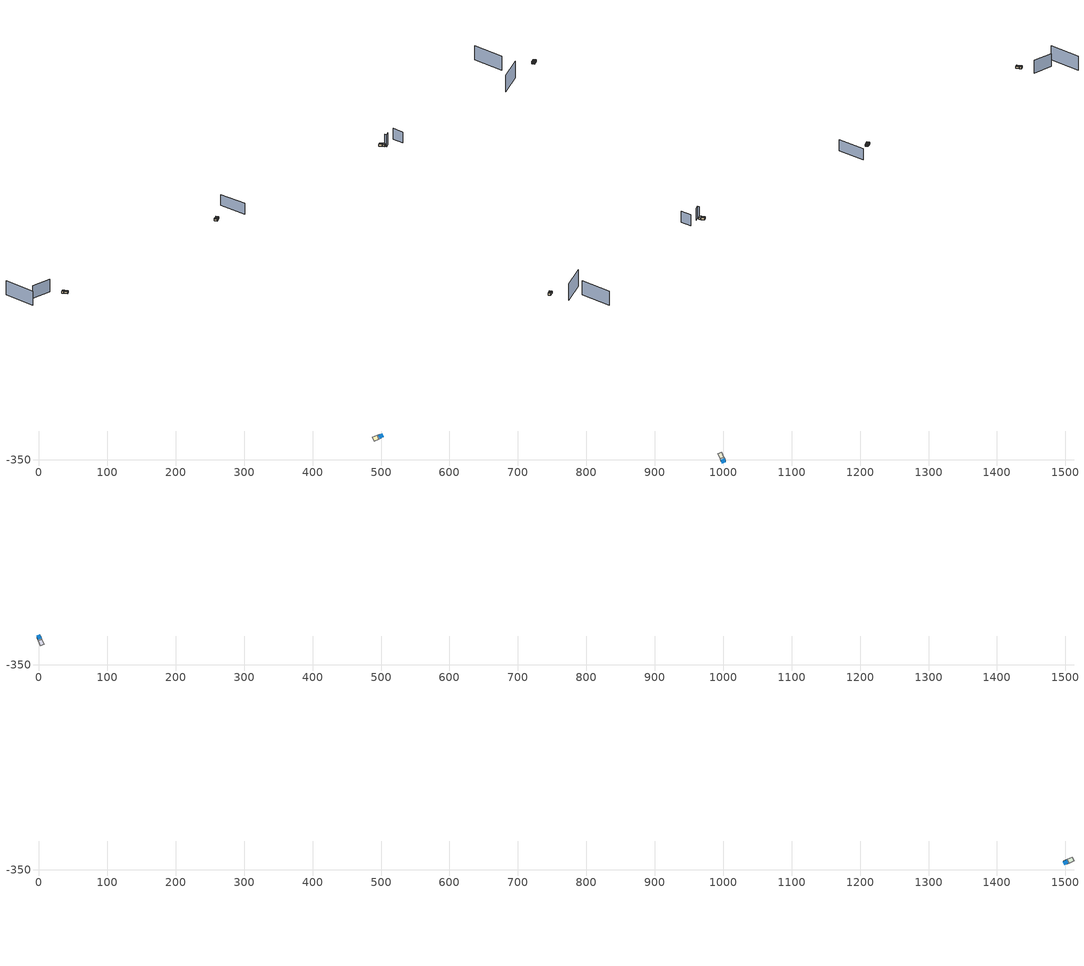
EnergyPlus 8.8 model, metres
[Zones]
1Perim
 floor adiabatic (115mmSandLimeBrick): 501.1,-318 496.98,-319.79 494.59,-314.29 498.71,-312.5 z0
 wall outside (U0-4): 501.1,-318 498.71,-312.5 z0:4.27
 wall to 1Core (115mmSandLimeBrick): 494.59,-314.29 496.98,-319.79 z0:4.27
 wall adiabatic (115mmSandLimeBrick): 498.71,-312.5 494.59,-314.29 / 496.98,-319.79 501.1,-318 z0:4.27
 window (Double): 501.06,-317.91 498.75,-312.59 z0.85:1.73
 ceiling adiabatic (115mmSandLimeBrick): 501.1,-318 498.71,-312.5 495.62,-313.84 498.01,-319.35 z4.27
 roof outside (U0-3): 498.01,-319.35 495.62,-313.84 494.59,-314.29 496.98,-319.79 z4.27
1Core
 floor adiabatic (115mmSandLimeBrick): 496.98,-319.79 489.87,-322.88 487.48,-317.38 494.59,-314.29 z0
 wall adiabatic (115mmSandLimeBrick): 494.59,-314.29 487.48,-317.38 489.87,-322.88 496.98,-319.79 z0:4.27
 ceiling adiabatic (115mmSandLimeBrick): 496.98,-319.79 494.59,-314.29 489.26,-316.61 491.65,-322.11 z4.27
 roof outside (U0-3): 491.65,-322.11 489.26,-316.61 487.48,-317.38 489.87,-322.88 z4.27
2Perim
 floor adiabatic (115mmSandLimeBrick): 997.21,-352.78 995.42,-348.66 1000.92,-346.27 1002.71,-350.39 z0
 wall outside (U0-4): 997.21,-352.78 1002.71,-350.39 z0:4.27
 wall to 2Core (115mmSandLimeBrick): 1000.92,-346.27 995.42,-348.66 z0:4.27
 wall adiabatic (115mmSandLimeBrick): 1002.71,-350.39 1000.92,-346.27 / 995.42,-348.66 997.21,-352.78 z0:4.27
 window (Double): 997.3,-352.74 1002.62,-350.43 z0.85:1.73
 ceiling adiabatic (115mmSandLimeBrick): 997.21,-352.78 1002.71,-350.39 1001.37,-347.3 995.87,-349.69 z4.27
 roof outside (U0-3): 995.87,-349.69 1001.37,-347.3 1000.92,-346.27 995.42,-348.66 z4.27
2Core
 floor adiabatic (115mmSandLimeBrick): 995.42,-348.66 992.33,-341.54 997.83,-339.15 1000.92,-346.27 z0
 wall adiabatic (115mmSandLimeBrick): 1000.92,-346.27 997.83,-339.15 992.33,-341.54 995.42,-348.66 z0:4.27
 ceiling adiabatic (115mmSandLimeBrick): 995.42,-348.66 1000.92,-346.27 998.61,-340.93 993.1,-343.32 z4.27
 roof outside (U0-3): 993.1,-343.32 998.61,-340.93 997.83,-339.15 992.33,-341.54 z4.27
0Perim
 floor adiabatic (115mmSandLimeBrick): 2.79,-308.61 4.58,-312.73 -0.92,-315.12 -2.71,-311 z4.27
 wall outside (U0-4): 2.79,-308.61 -2.71,-311 z4.27:8.54
 wall to 0Core (115mmSandLimeBrick): -0.92,-315.12 4.58,-312.73 z4.27:8.54
 wall adiabatic (115mmSandLimeBrick): -2.71,-311 -0.92,-315.12 / 4.58,-312.73 2.79,-308.61 z4.27:8.54
 window (Double): 2.7,-308.65 -2.62,-310.96 z5.12:6
 ceiling adiabatic (115mmSandLimeBrick): 2.79,-308.61 -2.71,-311 -1.37,-314.09 4.13,-311.7 z8.54
 roof outside (U0-3): 4.13,-311.7 -1.37,-314.09 -0.92,-315.12 4.58,-312.73 z8.54
0Core
 floor adiabatic (115mmSandLimeBrick): 4.58,-312.73 7.67,-319.85 2.17,-322.24 -0.92,-315.12 z4.27
 wall adiabatic (115mmSandLimeBrick): -0.92,-315.12 2.17,-322.24 7.67,-319.85 4.58,-312.73 z4.27:8.54
 ceiling adiabatic (115mmSandLimeBrick): 4.58,-312.73 -0.92,-315.12 1.39,-320.46 6.9,-318.07 z8.54
 roof outside (U0-3): 6.9,-318.07 1.39,-320.46 2.17,-322.24 7.67,-319.85 z8.54
3Perim
 floor adiabatic (115mmSandLimeBrick): 1498.9,-336.48 1503.02,-334.69 1505.41,-340.2 1501.29,-341.98 z8.54
 wall outside (U0-4): 1498.9,-336.48 1501.29,-341.98 z8.54:12.81
 wall to 3Core (115mmSandLimeBrick): 1505.41,-340.2 1503.02,-334.69 z8.54:12.81
 wall adiabatic (115mmSandLimeBrick): 1501.29,-341.98 1505.41,-340.2 / 1503.02,-334.69 1498.9,-336.48 z8.54:12.81
 window (Double): 1498.94,-336.57 1501.25,-341.89 z9.39:10.28
 ceiling adiabatic (115mmSandLimeBrick): 1498.9,-336.48 1501.29,-341.98 1504.38,-340.64 1501.99,-335.14 z12.81
 roof outside (U0-3): 1501.99,-335.14 1504.38,-340.64 1505.41,-340.2 1503.02,-334.69 z12.81
3Core
 floor adiabatic (115mmSandLimeBrick): 1503.02,-334.69 1510.13,-331.6 1512.52,-337.11 1505.41,-340.2 z8.54
 wall adiabatic (115mmSandLimeBrick): 1505.41,-340.2 1512.52,-337.11 1510.13,-331.6 1503.02,-334.69 z8.54:12.81
 ceiling adiabatic (115mmSandLimeBrick): 1503.02,-334.69 1505.41,-340.2 1510.74,-337.88 1508.36,-332.38 z12.81
 roof outside (U0-3): 1508.36,-332.38 1510.74,-337.88 1512.52,-337.11 1510.13,-331.6 z12.81
shading: -50.8,-276.31 -2.8,-282.03 z0:27.27; -78.78,-297.15 -67.05,-221.7 / 1452.64,-297.15 1464.37,-221.7 z0:29.83; 558.57,-279.48 551,-344.36 / 1038.43,-342.94 1035.11,-369.88 z0:23.27; 1009.95,-351.38 1000.29,-355.57 / 1000.29,-355.57 999.91,-351.71 z0:25.55; 1395.67,-351.11 1466.15,-321.36 z-13.82:21.18
[Site:GroundTemperature:BuildingSurface]
14, 14, 14, 14, 14, 14, 14, 14, 14, 14, 14, 14
[Site:GroundReflectance]
0.2, 0.2, 0.2, 0.2, 0.2, 0.2, 0.2, 0.2, 0.2, 0.2, 0.2, 0.2
[Site:GroundReflectance:SnowModifier]
1, 1
[Building]
Building: North Axis {deg}=0; Terrain=Suburbs; Loads Convergence Tolerance Value=.04; Temperature Convergence Tolerance Value {deltaC}=.4; Solar Distribution=MinimalShadowing; Maximum Number of Warmup Days=25
[Construction]
115mmSandLimeBrick: Plaster_0.005_115mmSandLimeBrick, Sand-Lime Brick_0.08_115mmSandLimeBrick, Plaster_0.08_115mmSandLimeBrick
U0-4: XPS Board_0.06_U0-4, General Concrete_0.2_U0-4
U0-3: XPS Board_0.12_U0-3, General Concrete_0.2_U0-3
Double: Generic Clear Glass 6mm_0.006_Double, ARGON_0.0013_Double, Generic Clear Glass 6mm_0.006_Double
[Material] Roughness=Rough; Thermal Absorptance=0.9
Name | Thickness {m} | Conductivity {W/m-K} | Density {kg/m3} | Specific Heat {J/kg-K} | Solar Absorptance | Visible Absorptance
Plaster_0.005_115mmSandLimeBrick | 0.005 | 1 | 2000 | 1130 | 0.6 | 0.6
Sand-Lime Brick_0.08_115mmSandLimeBrick | 0.08 | 0.56 | 1200 | 1000 | 0.6 | 0.6
Plaster_0.08_115mmSandLimeBrick | 0.08 | 1 | 2000 | 1130 | 0.6 | 0.6
XPS Board_0.06_U0-4 | 0.06 | 0.034 | 35 | 1400 | 0.6 | 0.6
General Concrete_0.2_U0-4; General Concrete_0.2_U0-3 | 0.2 | 2 | 2400 | 950 | 0.7 | 0.7
XPS Board_0.12_U0-3 | 0.12 | 0.034 | 35 | 1400 | 0.6 | 0.6
[WindowMaterial:Glazing]
Generic Clear Glass 6mm_0.006_Double: Optical Data Type=SpectralAverage; Window Glass Spectral Data Set=SpectralAverage; Thickness {m}=0.006; Solar Transmittance at Normal Incidence=0.68; Front Side Solar Reflectance at Normal Incidence=0.09; Back Side Solar Reflectance at Normal Incidence=0.1; Visible Transmittance at Normal Incidence=0.81; Front Side Visible Reflectance at Normal Incidence=0.11; Back Side Visible Reflectance at Normal Incidence=0.12; Infrared Transmittance at Normal Incidence=0; Front Side Infrared Hemispherical Emissivity=0.2; Back Side Infrared Hemispherical Emissivity=0.2; Conductivity {W/m-K}=0.9; Dirt Correction Factor for Solar and Visible Transmittance=1
[WindowMaterial:Gas]
ARGON_0.0013_Double: Gas Type=ARGON; Thickness {m}=0.0013
[EnergyManagementSystem:Sensor]
Name | Output:Variable or Output:Meter Index Key | Output:Variable or Output:Meter
OutdoorTemp | Environment | Site Outdoor Air Drybulb Temperature
OutdoorRelHumid | Environment | Site Outdoor Air Relative Humidity
USRNATVENT_0Perim; USRNATVENT_1Perim; USRNATVENT_2Perim; USRNATVENT_3Perim | AllOff | Schedule Value
[Zone] Type=1; Multiplier=1; Zone Inside Convection Algorithm=TARP; Zone Outside Convection Algorithm=DOE-2
Name | Volume {m3} | Floor Area {m2}
0Perim; 1Perim; 2Perim; 3Perim | 115.07 | 26.9409
0Core; 1Core; 2Core; 3Core | 198.862 | 46.5589
[People] Number of People Schedule=60HrWk; Number of People Calculation Method=People/Area; People per Zone Floor Area {person/m2}=0.05; Fraction Radiant=0.3; Sensible Heat Fraction=AUTOCALCULATE; Carbon Dioxide Generation Rate {m3/s-W}=3.82e-08; Enable ASHRAE 55 Comfort Warnings=No; Mean Radiant Temperature Calculation Type=ZoneAveraged; Clothing Insulation Calculation Method=DynamicClothingModelASHRAE55; Thermal Comfort Model 1 Type=AdaptiveASH55
Name | Zone or ZoneList | Activity Level Schedule | Work Efficiency Schedule | Air Velocity Schedule
People 0Perim | 0Perim | 0PerimPeopleActivity | 0PerimWorkEfficiency | 0PerimAirVelocity
People 0Core | 0Core | 0CorePeopleActivity | 0CoreWorkEfficiency | 0CoreAirVelocity
People 1Perim | 1Perim | 1PerimPeopleActivity | 1PerimWorkEfficiency | 1PerimAirVelocity
People 1Core | 1Core | 1CorePeopleActivity | 1CoreWorkEfficiency | 1CoreAirVelocity
People 2Perim | 2Perim | 2PerimPeopleActivity | 2PerimWorkEfficiency | 2PerimAirVelocity
People 2Core | 2Core | 2CorePeopleActivity | 2CoreWorkEfficiency | 2CoreAirVelocity
People 3Perim | 3Perim | 3PerimPeopleActivity | 3PerimWorkEfficiency | 3PerimAirVelocity
People 3Core | 3Core | 3CorePeopleActivity | 3CoreWorkEfficiency | 3CoreAirVelocity
[ElectricEquipment] Schedule=60HrWk; Design Level Calculation Method=Watts/Area; Watts per Zone Floor Area {W/m2}=25; Fraction Latent=0; Fraction Radiant=.2; Fraction Lost=0
Name | Zone or ZoneList
0Perim Equipment 1 | 0Perim
0Core Equipment 1 | 0Core
1Perim Equipment 1 | 1Perim
1Core Equipment 1 | 1Core
2Perim Equipment 1 | 2Perim
2Core Equipment 1 | 2Core
3Perim Equipment 1 | 3Perim
3Core Equipment 1 | 3Core
[Lights] Schedule=60HrWk; Design Level Calculation Method=Watts/Area; Watts per Zone Floor Area {W/m2}=15; Return Air Fraction=0; Fraction Radiant=.42; Fraction Visible=.18; Fraction Replaceable=1
Name | Zone or ZoneList
0Perim General lighting | 0Perim
0Core General lighting | 0Core
1Perim General lighting | 1Perim
1Core General lighting | 1Core
2Perim General lighting | 2Perim
2Core General lighting | 2Core
3Perim General lighting | 3Perim
3Core General lighting | 3Core
[ZoneControl:Thermostat]
Name | Zone or ZoneList | Control Type Schedule | Control 1
0Perim Thermostat | 0Perim | 0PerimZoneControlTypeSched | Dual Setpoint - Zone 0Perim
0Core Thermostat | 0Core | 0CoreZoneControlTypeSched | Dual Setpoint - Zone 0Core
1Perim Thermostat | 1Perim | 1PerimZoneControlTypeSched | Dual Setpoint - Zone 1Perim
1Core Thermostat | 1Core | 1CoreZoneControlTypeSched | Dual Setpoint - Zone 1Core
2Perim Thermostat | 2Perim | 2PerimZoneControlTypeSched | Dual Setpoint - Zone 2Perim
2Core Thermostat | 2Core | 2CoreZoneControlTypeSched | Dual Setpoint - Zone 2Core
3Perim Thermostat | 3Perim | 3PerimZoneControlTypeSched | Dual Setpoint - Zone 3Perim
3Core Thermostat | 3Core | 3CoreZoneControlTypeSched | Dual Setpoint - Zone 3Core
[ThermostatSetpoint:DualSetpoint]
Name | Heating Setpoint Temperature Schedule | Cooling Setpoint Temperature Schedule
Dual Setpoint - Zone 0Perim | 0PerimHeating_SP_Sch | 0PerimCooling_SP_Sch
Dual Setpoint - Zone 0Core | 0CoreHeating_SP_Sch | 0CoreCooling_SP_Sch
Dual Setpoint - Zone 1Perim | 1PerimHeating_SP_Sch | 1PerimCooling_SP_Sch
Dual Setpoint - Zone 1Core | 1CoreHeating_SP_Sch | 1CoreCooling_SP_Sch
Dual Setpoint - Zone 2Perim | 2PerimHeating_SP_Sch | 2PerimCooling_SP_Sch
Dual Setpoint - Zone 2Core | 2CoreHeating_SP_Sch | 2CoreCooling_SP_Sch
Dual Setpoint - Zone 3Perim | 3PerimHeating_SP_Sch | 3PerimCooling_SP_Sch
Dual Setpoint - Zone 3Core | 3CoreHeating_SP_Sch | 3CoreCooling_SP_Sch
[Zone equipment]
0Perim: 0Perim Ideal Loads Air
0Core: 0Core Ideal Loads Air
1Perim: 1Perim Ideal Loads Air
1Core: 1Core Ideal Loads Air
2Perim: 2Perim Ideal Loads Air
2Core: 2Core Ideal Loads Air
3Perim: 3Perim Ideal Loads Air
3Core: 3Core Ideal Loads Air
[ZoneHVAC:IdealLoadsAirSystem] Maximum Heating Supply Air Temperature {C}=30; Minimum Cooling Supply Air Temperature {C}=18; Maximum Heating Supply Air Humidity Ratio {kgWater/kgDryAir}=0.01; Minimum Cooling Supply Air Humidity Ratio {kgWater/kgDryAir}=0.008; Heating Limit=NoLimit; Maximum Heating Air Flow Rate {m3/s}=100; Cooling Limit=NoLimit; Maximum Cooling Air Flow Rate {m3/s}=100; Heating Availability Schedule=AllOn; Cooling Availability Schedule=AllOn; Dehumidification Control Type=None; Humidification Control Type=None; Demand Controlled Ventilation Type=OccupancySchedule; Outdoor Air Economizer Type=DifferentialEnthalpy; Heat Recovery Type=Enthalpy; Sensible Heat Recovery Effectiveness=0.7; Latent Heat Recovery Effectiveness=0.65
Name | Design Specification Outdoor Air Object
0Perim Ideal Loads Air | 0PerimMinFreshAir
0Core Ideal Loads Air | 0CoreMinFreshAir
1Perim Ideal Loads Air | 1PerimMinFreshAir
1Core Ideal Loads Air | 1CoreMinFreshAir
2Perim Ideal Loads Air | 2PerimMinFreshAir
2Core Ideal Loads Air | 2CoreMinFreshAir
3Perim Ideal Loads Air | 3PerimMinFreshAir
3Core Ideal Loads Air | 3CoreMinFreshAir
[DesignSpecification:OutdoorAir] Outdoor Air Method=Sum; Outdoor Air Flow per Person {m3/s-person}=0.0005; Outdoor Air Flow per Zone Floor Area {m3/s-m2}=0.0005; Outdoor Air Schedule=30HrWk
0PerimMinFreshAir; 0CoreMinFreshAir; 1PerimMinFreshAir; 1CoreMinFreshAir; 2PerimMinFreshAir; 2CoreMinFreshAir; 3PerimMinFreshAir; 3CoreMinFreshAir
[ZoneVentilation:DesignFlowRate] Schedule=AllOn; Design Flow Rate Calculation Method=AirChanges/Hour; Air Changes per Hour {1/hr}=0; Ventilation Type=NATURAL; Fan Pressure Rise {Pa}=0; Fan Total Efficiency=1; Constant Term Coefficient=1; Temperature Term Coefficient=0; Velocity Term Coefficient=0; Velocity Squared Term Coefficient=0; Minimum Indoor Temperature {C}=18; Delta Temperature {deltaC}=1; Maximum Wind Speed {m/s}=40
Name | Zone or ZoneList
0Perim ScheduledVent | 0Perim
1Perim ScheduledVent | 1Perim
2Perim ScheduledVent | 2Perim
3Perim ScheduledVent | 3Perim
[EnergyManagementSystem:Actuator] Actuated Component Type=Schedule:Constant; Actuated Component Control Type=Schedule Value
Name | Actuated Component Unique
NATVENT_AVAIL_SCHED_ACTUATOR_0Perim | NATVENT_AVAIL_SCHED_0Perim
NATVENT_AVAIL_SCHED_ACTUATOR_1Perim | NATVENT_AVAIL_SCHED_1Perim
NATVENT_AVAIL_SCHED_ACTUATOR_2Perim | NATVENT_AVAIL_SCHED_2Perim
NATVENT_AVAIL_SCHED_ACTUATOR_3Perim | NATVENT_AVAIL_SCHED_3Perim
[EnergyManagementSystem:ProgramCallingManager]
My 0Perim_Setpoint_Schedule_Calculator_Example: BeginTimestepBeforePredictor; 0Perim_ErlEnforceBinary
My 1Perim_Setpoint_Schedule_Calculator_Example: BeginTimestepBeforePredictor; 1Perim_ErlEnforceBinary
My 2Perim_Setpoint_Schedule_Calculator_Example: BeginTimestepBeforePredictor; 2Perim_ErlEnforceBinary
My 3Perim_Setpoint_Schedule_Calculator_Example: BeginTimestepBeforePredictor; 3Perim_ErlEnforceBinary
[EnergyManagementSystem:Program]
0Perim_ErlEnforceBinary: IF (USRNATVENT_0Perim > 0); Set NATVENT_AVAIL_SCHED_ACTUATOR_0Perim = 1; ELSE; Set NATVENT_AVAIL_SCHED_ACTUATOR_0Perim = 0; ENDIF
1Perim_ErlEnforceBinary: IF (USRNATVENT_1Perim > 0); Set NATVENT_AVAIL_SCHED_ACTUATOR_1Perim = 1; ELSE; Set NATVENT_AVAIL_SCHED_ACTUATOR_1Perim = 0; ENDIF
2Perim_ErlEnforceBinary: IF (USRNATVENT_2Perim > 0); Set NATVENT_AVAIL_SCHED_ACTUATOR_2Perim = 1; ELSE; Set NATVENT_AVAIL_SCHED_ACTUATOR_2Perim = 0; ENDIF
3Perim_ErlEnforceBinary: IF (USRNATVENT_3Perim > 0); Set NATVENT_AVAIL_SCHED_ACTUATOR_3Perim = 1; ELSE; Set NATVENT_AVAIL_SCHED_ACTUATOR_3Perim = 0; ENDIF
[ZoneVentilation:WindandStackOpenArea] Opening Area {m2}=4.10035; Opening Effectiveness=0; Effective Angle {deg}=0; Height Difference {m}=0.220924; Discharge Coefficient for Opening=0.6; Minimum Indoor Temperature {C}=24; Maximum Indoor Temperature {C}=100; Delta Temperature {deltaC}=1; Minimum Outdoor Temperature {C}=22; Maximum Outdoor Temperature {C}=26; Maximum Wind Speed {m/s}=40
Name | Zone | Opening Area Fraction Schedule
0PerimNatVent_Buoy | 0Perim | NATVENT_AVAIL_SCHED_0Perim
1PerimNatVent_Buoy | 1Perim | NATVENT_AVAIL_SCHED_1Perim
2PerimNatVent_Buoy | 2Perim | NATVENT_AVAIL_SCHED_2Perim
3PerimNatVent_Buoy | 3Perim | NATVENT_AVAIL_SCHED_3Perim
[ZoneInfiltration:DesignFlowRate] Schedule=On; Design Flow Rate Calculation Method=AirChanges/Hour; Air Changes per Hour {1/hr}=0.5; Constant Term Coefficient=1; Temperature Term Coefficient=0; Velocity Term Coefficient=0; Velocity Squared Term Coefficient=0
Name | Zone or ZoneList
0PerimInfiltration | 0Perim
1PerimInfiltration | 1Perim
2PerimInfiltration | 2Perim
3PerimInfiltration | 3Perim
[WaterUse:Equipment]
Name | Peak Flow Rate {m3/s} | Flow Rate Fraction Schedule | Target Temperature Schedule | Hot Water Supply Temperature Schedule | Cold Water Supply Temperature Schedule
DHW 0Perim | 0 | equipOffice | DHW Supply Temperature 0Perim | DHW Supply Temperature 0Perim | DHW Mains Temperature 0Perim
DHW 0Core | 1.2933e-05 | 60HrWk | DHW Supply Temperature 0Core | DHW Supply Temperature 0Core | DHW Mains Temperature 0Core
DHW 1Perim | 0 | equipOffice | DHW Supply Temperature 1Perim | DHW Supply Temperature 1Perim | DHW Mains Temperature 1Perim
DHW 1Core | 1.2933e-05 | 60HrWk | DHW Supply Temperature 1Core | DHW Supply Temperature 1Core | DHW Mains Temperature 1Core
DHW 2Perim | 0 | equipOffice | DHW Supply Temperature 2Perim | DHW Supply Temperature 2Perim | DHW Mains Temperature 2Perim
DHW 2Core | 1.2933e-05 | 60HrWk | DHW Supply Temperature 2Core | DHW Supply Temperature 2Core | DHW Mains Temperature 2Core
DHW 3Perim | 0 | equipOffice | DHW Supply Temperature 3Perim | DHW Supply Temperature 3Perim | DHW Mains Temperature 3Perim
DHW 3Core | 1.2933e-05 | 60HrWk | DHW Supply Temperature 3Core | DHW Supply Temperature 3Core | DHW Mains Temperature 3Core
[Schedule:Constant]
On: On/Off, 1
0PerimPeopleActivity; 0CorePeopleActivity; 1PerimPeopleActivity; 1CorePeopleActivity; 2PerimPeopleActivity; 2CorePeopleActivity; 3PerimPeopleActivity; 3CorePeopleActivity: Any Number, 125.28
0PerimAirVelocity; 0CoreAirVelocity; 1PerimAirVelocity; 1CoreAirVelocity; 2PerimAirVelocity; 2CoreAirVelocity; 3PerimAirVelocity; 3CoreAirVelocity: Any Number, 0.2
0PerimWorkEfficiency; 0CoreWorkEfficiency; 1PerimWorkEfficiency; 1CoreWorkEfficiency; 2PerimWorkEfficiency; 2CoreWorkEfficiency; 3PerimWorkEfficiency; 3CoreWorkEfficiency: Any Number, 0
0PerimHeating_SP_Sch; 0PerimCooling_SP_Sch; 0CoreHeating_SP_Sch; 0CoreCooling_SP_Sch; 1PerimHeating_SP_Sch; 1PerimCooling_SP_Sch; 1CoreHeating_SP_Sch; 1CoreCooling_SP_Sch; 2PerimHeating_SP_Sch; 2PerimCooling_SP_Sch; 2CoreHeating_SP_Sch; 2CoreCooling_SP_Sch; 3PerimHeating_SP_Sch; 3PerimCooling_SP_Sch; 3CoreHeating_SP_Sch; 3CoreCooling_SP_Sch: Temperature, 24
0PerimZoneControlTypeSched; 0CoreZoneControlTypeSched; 1PerimZoneControlTypeSched; 1CoreZoneControlTypeSched; 2PerimZoneControlTypeSched; 2CoreZoneControlTypeSched; 3PerimZoneControlTypeSched; 3CoreZoneControlTypeSched: Any Number, 4
NATVENT_AVAIL_SCHED_0Perim; NATVENT_AVAIL_SCHED_1Perim; NATVENT_AVAIL_SCHED_2Perim; NATVENT_AVAIL_SCHED_3Perim: Fraction, 1
DHW Supply Temperature 0Perim; DHW Supply Temperature 0Core; DHW Supply Temperature 1Perim; DHW Supply Temperature 1Core; DHW Supply Temperature 2Perim; DHW Supply Temperature 2Core; DHW Supply Temperature 3Perim; DHW Supply Temperature 3Core: Temperature, 65
DHW Mains Temperature 0Perim; DHW Mains Temperature 0Core; DHW Mains Temperature 1Perim; DHW Mains Temperature 1Core; DHW Mains Temperature 2Perim; DHW Mains Temperature 2Core; DHW Mains Temperature 3Perim; DHW Mains Temperature 3Core: Temperature, 10
[Schedule:Year]
60HrWk: 60HrWk, 1, 1, 12, 31
30HrWk: 30HrWk, 1, 1, 12, 31
AllOn: AllOn, 1, 1, 12, 31
equipOffice: equipOffice, 1, 1, 12, 31
AllOff: AllOff, 1, 1, 12, 31
[Schedule:Week:Daily]
60HrWk: 60HrWkDay, 60HrWkDay, 60HrWkDay, 60HrWkDay, 60HrWkDay, 60HrWkDay, 60HrWkDay, 60HrWkDay, 60HrWkDay, 60HrWkDay, 60HrWkDay, 60HrWkDay
30HrWk: 30HrWkDay, 30HrWkDay, 30HrWkDay, 30HrWkDay, 30HrWkDay, 30HrWkDay, 30HrWkDay, 30HrWkDay, 30HrWkDay, 30HrWkDay, 30HrWkDay, 30HrWkDay
AllOn: AllOn, AllOn, AllOn, AllOn, AllOn, AllOn, AllOn, AllOn, AllOn, AllOn, AllOn, AllOn
equipOffice: equipOfficeWeekEnd, equipOffice, equipOffice, equipOffice, equipOffice, equipOffice, equipOfficeWeekEnd, equipOfficeWeekEnd, equipOffice, equipOffice, equipOffice, equipOffice
AllOff: AllOff, AllOff, AllOff, AllOff, AllOff, AllOff, AllOff, AllOff, AllOff, AllOff, AllOff, AllOff
[Schedule:Day:Hourly]
60HrWkDay: 0.2, 0.2, 0.2, 0.2, 0.2, 0.2, 0.2, 0.4, 0.8, 0.8, 1, 1, 0.8, 1, 1, 1, 0.8, 0.4, 0.2, 0.2, 0.2, 0.2, 0.2, 0.2
30HrWkDay; equipOffice; equipOfficeWeekEnd: 0.1, 0.1, 0.1, 0.1, 0.1, 0.1, 0.1, 0.2, 0.4, 0.6, 0.8, 0.8, 0.4, 0.6, 0.8, 0.8, 0.4, 0.2, 0.1, 0.1, 0.1, 0.1, 0.1, 0.1
AllOn: 1, 1, 1, 1, 1, 1, 1, 1, 1, 1, 1, 1, 1, 1, 1, 1, 1, 1, 1, 1, 1, 1, 1, 1
AllOff: 0, 0, 0, 0, 0, 0, 0, 0, 0, 0, 0, 0, 0, 0, 0, 0, 0, 0, 0, 0, 0, 0, 0, 0
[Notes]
----  This file was generated with Archsim v.4.0.2.17
-------------------------ERL SENSORS--------------------------
115mmSandLimeBrick GasType: Partition
